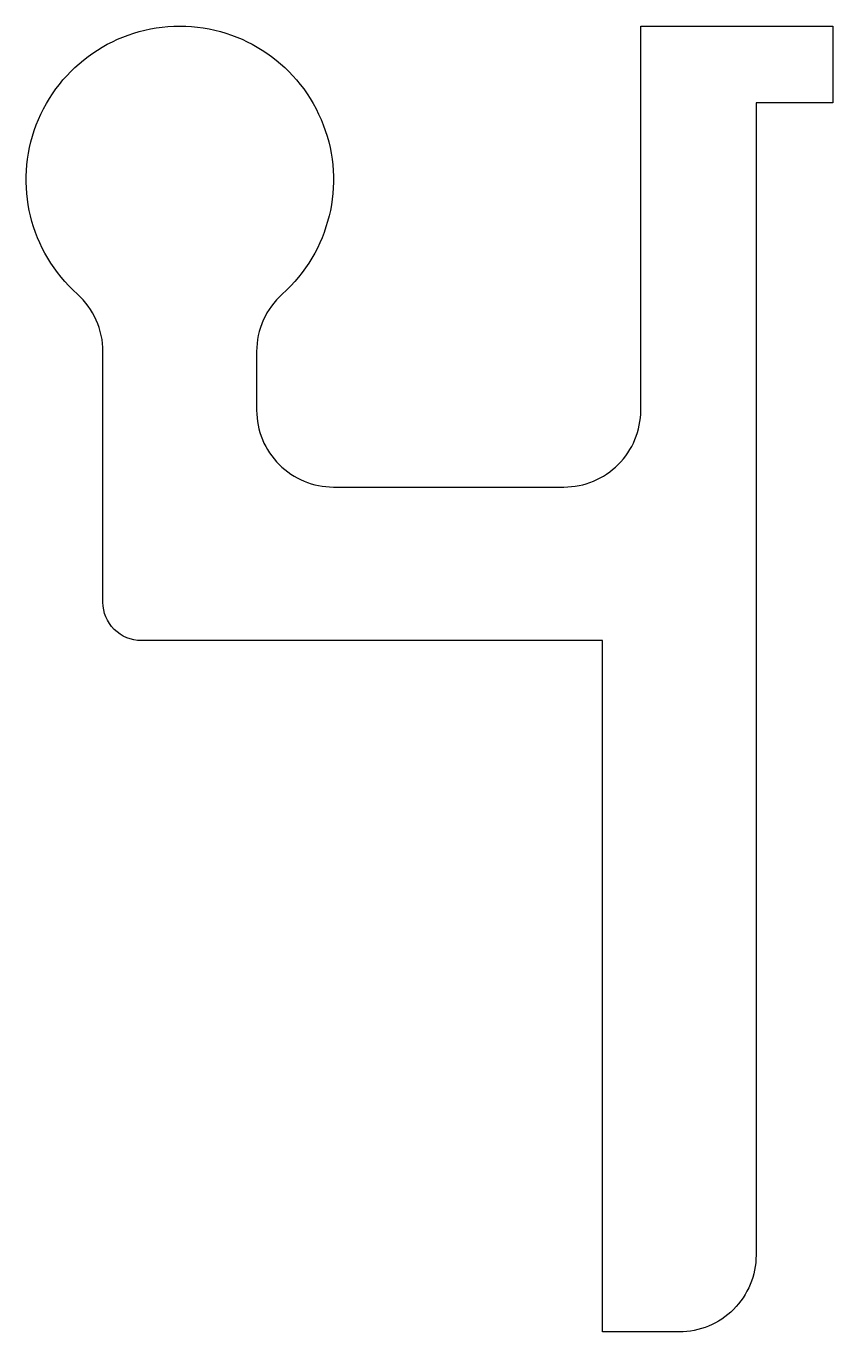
# Model space of a CAD drawing. Extents: x 185.1 to 195.6, y 222.5 to 239.5.
import ezdxf

# ---------------------------------------------------------------- set-up
doc = ezdxf.new("R2010")
doc.units = 0
doc.layers.get('0').update_dxf_attribs({"linetype": 'CONTINUOUS'})

msp = doc.modelspace()

# ---------------------------------------------------------------- linework, layer by layer
msp.add_lwpolyline([(186.567, 231.53, -0.414214), (186.067, 232.03), (186.067, 235.294, 0.213422), (185.734, 236.04, -2.618034), (188.4, 236.04, 0.213422), (188.067, 235.294), (188.067, 234.53, 0.414214), (189.067, 233.53), (192.067, 233.53, 0.414214), (193.067, 234.53), (193.067, 239.53), (195.567, 239.53), (195.567, 238.53), (194.567, 238.53), (194.567, 223.53, -0.414214), (193.567, 222.53), (192.567, 222.53), (192.567, 231.53)], format="xyb", close=True)

doc.saveas('drawing.dxf')
